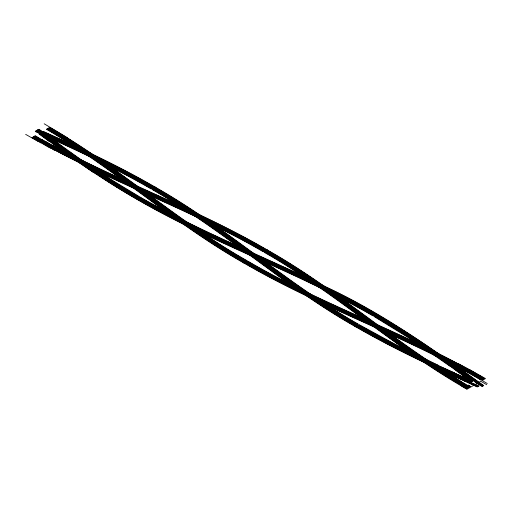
<?xml version="1.0" encoding="UTF-8"?>
<svg xmlns="http://www.w3.org/2000/svg" width="513" height="513" viewBox="0 0 513 513"><rect width="100%" height="100%" fill="white"/><g stroke="black" fill="none" stroke-linecap="round" stroke-linejoin="round"><path stroke-width="0.77" d="M478.982 386.116C424.187 361.53 368.975 336.201 318.849 302.497C262.932 265.683 211.85 221.757 153.419 188.72M487.267 383.538L482.182 380.479L485.484 378.568L469.504 369.616M468.183 385.013L467.561 385.372C435.896 369.315 407.264 347.468 378.414 326.704C341.902 299.682 305.229 272.666 265.683 250.177M468.504 385.205L467.561 385.75C435.351 369.918 406.456 347.743 377.299 326.749C340.946 299.836 304.421 272.948 265.035 250.556M468.831 385.391L467.561 386.122C435.518 370.367 406.726 348.385 377.722 327.48C341.113 300.394 304.363 273.288 264.714 250.742M469.158 385.577L467.555 386.501C435.813 371.194 407.258 349.751 378.677 329.032C344.55 303.85 310.474 278.456 273.904 256.872C227.573 229.061 178.043 207.265 128.91 185.001C96.636 170.085 63.766 155.785 33.954 136.503M469.478 385.763L467.555 386.873L459.962 382.775M469.805 385.949L467.555 387.251L444.034 374.15M470.126 386.142L467.555 387.623L452.857 379.242M470.453 386.327L467.548 388.001C398.877 350.661 341.164 296.296 273.576 257.058C226.323 228.689 175.747 206.598 125.653 183.853C94.328 169.322 62.445 155.336 33.313 136.881M484.67 378.665L469.036 369.366L458.442 363.698M482.355 386.584L478.052 384.173L462.155 372.489M43.47 131.508C81.612 148.744 119.625 166.43 155.837 187.501M43.188 131.719C81.317 148.95 119.311 166.629 155.51 187.687M38.135 129.763C77.841 147.693 117.49 165.936 155.189 187.873M37.404 130.11C77.136 148.045 116.817 166.295 154.535 188.245M39.097 131.213L36.872 130.526M37.314 130.732L72.961 146.705M36.41 130.655C75.789 148.437 115.117 166.513 152.534 188.207M36.128 130.866C75.494 148.635 114.803 166.712 152.207 188.399M35.846 131.072C75.193 148.841 114.495 166.905 151.88 188.585M35.564 131.283C74.892 149.039 114.175 167.097 151.547 188.765M35.282 131.488C74.597 149.245 113.867 167.289 151.226 188.951M472.441 380.96C413.876 355.759 356.112 327.807 303.856 290.794C254.256 256.365 207.393 217.833 154.721 187.976M472.159 381.165L454.332 373.066M471.312 381.794L452.613 373.291M471.024 381.999L453.191 373.894M39.155 131.565C78.175 149.148 117.24 166.629 154.214 188.431M465.663 380.236C408.489 355.432 352.489 326.935 301.291 291.089C252.037 256.827 205.431 218.583 153.098 188.906M465.682 380.242L478.546 386.199M465.099 380.652C427.547 364.301 390.515 346.544 355.028 326.031M465.111 380.659L477.892 386.571M464.816 380.858C427.246 364.512 390.207 346.73 354.701 326.217M464.829 380.864L477.571 386.757M464.528 381.069L450.491 374.676M464.547 381.076L477.244 386.943M453.755 372.464C421.455 358.177 389.598 342.671 358.972 324.947M454.185 372.656L454.614 372.855M453.761 373.477C396.453 347.917 340.664 318.547 289.896 281.432C245.349 249.472 202.167 215.338 154.4 188.162M453.043 373.49L471.594 381.582L459.693 372.81M453.332 373.278C394.728 348.083 338.375 317.278 286.767 279.617C243.226 248.221 200.833 214.966 154.073 188.348M451.921 373.637L407.649 352.681M452.761 373.695C395.401 348.103 339.587 318.65 288.787 281.483C244.4 249.619 201.359 215.614 153.746 188.534M73.045 147.071L115.848 167.911L152.842 188.014M438.557 365.442L395.331 344.364L359.299 324.755M437.98 365.852L471.877 381.377C423.68 344.313 372.566 310.872 317.246 285.081C257.276 256.006 195.023 231.543 137.253 198.056M78.553 158.568C141.364 189.586 207.021 214.851 267.671 250.19M77.059 159.575C62.285 152.88 48.671 144.288 34.916 135.932M408.925 351.924L383.083 338.676L358.651 325.133M441.263 355.227L457.667 363.646L477.949 375.394M438.487 356.984C374.06 324.723 306.37 299.073 244.021 262.682M68.62 153.592C134.008 187.553 203.661 212.998 267.35 250.376M68.017 153.99C59.944 150.399 52.801 145.346 45.061 141.197M447.734 359.209L483.906 378.78M446.451 359.966C380.364 325.409 309.769 299.804 245.323 261.938M55.718 150.495C137.471 192.952 225.451 223.488 302.176 275.372C357.946 311.853 408.605 356.157 467.054 388.463M54.327 149.764C122.556 186.392 196.101 212.497 263.086 251.659M55.359 150.662L51.563 148.308M53.968 149.931L32.992 137.074M454.999 365.82C385.629 329.301 311.5 302.458 243.694 262.868M55.115 146.596C124.075 184.513 199.063 210.554 267.023 250.568M52.64 148.161L33.634 136.695M51.21 148.475C44.522 145.397 38.834 140.851 32.351 137.452M52.358 145.134C121.69 184.34 197.999 210.086 266.702 250.754M462.168 366.75C392.663 328.07 316.675 301.99 247.946 261.592M49.248 147.077L32.672 137.26M462.623 366.994L468.087 369.944M41.117 143.05L32.03 137.638M41.861 139.44C70.089 157.068 100.74 170.72 131.033 184.616C176.793 205.36 222.873 225.675 266.375 250.94M38.353 141.53L25.65 134.368M35.237 135.746L51.274 145.275L54.34 147.622L75.93 158.664L105.268 178.595L136.368 197.543M34.595 136.125C63.612 154.913 95.578 168.924 127 183.455C173.869 204.751 221.154 225.419 265.734 251.319M34.275 136.317C63.15 155.009 94.95 168.976 126.224 183.436C173.24 204.809 220.686 225.521 265.407 251.505M478.084 375.837L483.387 378.857M266.651 249.613C335.335 288.171 393.869 341.85 461.617 381.852M266.324 249.805C336.348 288.825 395.485 344.377 465.086 383.916M266.003 249.991C332.514 287.293 389.431 338.856 454.518 378.331M265.356 250.37C330.398 286.838 386.231 336.964 449.561 376.048M264.394 250.934C327.82 286.491 382.467 335.066 443.892 373.676M264.118 252.261C335.252 292.519 396.074 348.923 467.054 389.213L480.796 381.274L486.747 384.712M484.227 378.594C408.835 333.527 324.19 305.883 248.279 261.406M483.066 379.043C410.156 335.265 328.775 307.845 254.781 265.856C182.051 226.214 120.856 169.239 49.421 127.596M482.746 379.235C404.68 332.45 317.008 304.126 238.936 257.071C172.676 218.384 115.438 166.334 49.094 127.782M482.419 379.421C406.809 334.072 322.138 306.152 245.977 261.566M482.098 379.607C406.476 334.264 321.818 306.338 245.65 261.752M481.771 379.793C405.854 334.829 321.234 306.716 245.002 262.124M481.45 379.986C405.526 335.015 320.907 306.909 244.675 262.31M481.13 380.171C405.199 335.207 320.58 307.095 244.348 262.496M139.517 196.742C199.692 231.639 264.753 256.667 326.993 287.434C383.115 313.648 433.62 349.68 483.721 385.577M139.196 196.934C198.14 231.106 261.777 255.846 322.863 285.747C380.37 312.334 432.19 348.981 483.4 385.763M138.869 197.12C198.448 231.658 262.803 256.558 324.485 286.889C352.341 300.612 379.626 315.553 405.789 332.296C419.557 341.568 434.19 350.058 446.708 360.883C458.757 369.161 470.043 378.581 482.425 386.321M138.548 197.306C239.045 254.268 351.738 288.582 444.681 359.023M138.228 197.492C195.036 230.42 256.192 254.628 315.238 283.067C371.162 309.692 424.552 342.306 472.633 381.024M137.901 197.685C239.02 254.884 352.2 289.428 445.56 360.485M137.58 197.871C196.569 232.068 260.245 256.833 321.382 286.754C374.952 312.571 425.745 344.537 472.274 381.191M136.933 198.249C237.224 255.115 349.815 289.435 442.61 359.639M376.048 313.892L377.087 314.488M375.728 314.078L376.766 314.674M266.055 251.126L238.365 235.852L206.162 219.59L108.551 174.638L78.489 160.287L66.914 152.105M375.407 314.264L376.439 314.86M375.08 314.45L376.119 315.046M374.759 314.642L375.792 315.232M355.349 325.845C394.786 349.071 436.64 367.603 478.219 386.385M374.496 315.982L408.495 336.81L443.046 360.37M374.169 316.168C403.667 333.322 432.337 352.258 459.334 372.97M373.849 316.354L411.554 339.606L450.626 366.648M483.073 385.949L479.059 383.628L446.631 359.985M482.752 386.135L478.725 383.807L445.04 358.856M137.978 196.601C113.944 183 91.032 167.494 68.697 151.271M137.651 196.787L104.12 176.267L69.569 152.733M358.273 324.158C286.914 283.689 226.271 227.214 154.804 186.899M137.324 196.973C102.164 177.665 70.531 153.316 38.366 129.609M357.946 324.344C286.581 283.881 225.944 227.4 154.477 187.085M357.625 324.53C286.26 284.067 225.617 227.592 154.156 187.277M136.676 197.351L109.404 180.839L83.35 163.615M136.028 197.723C100.881 178.306 69.223 153.894 36.923 130.257M154.862 188.059L131.7 175.151L104.517 161.146L75.488 147.199L37.686 129.898L51.069 140.229M373.458 315.392C283.388 263.528 182.609 232.306 96.297 173.548M373.131 315.578C282.349 263.131 180.236 232.177 93.821 171.906M372.81 315.764C316.829 283.336 256.628 259.347 198.403 231.453C145.839 206.694 95.642 176.363 49.748 140.96M356.381 326.441C284.888 286.081 224.181 229.587 152.771 189.092M356.054 326.627C284.555 286.273 223.854 229.773 152.444 189.284M355.733 326.813C284.234 286.459 223.533 229.959 152.117 189.47M44.195 123.787L67.671 137.952M138.625 196.229L111.436 179.768L85.453 162.595M138.298 196.415C108.352 179.627 80.586 159.549 52.871 139.408M247.24 260.809C177.812 221.738 118.881 166.834 49.748 127.41M137.003 197.159C102.504 177.062 69.114 154.567 38.007 129.77M247.946 261.592C184.321 225.855 129.494 177.088 67.799 138.42M466.663 388.982L461.495 385.962M246.971 262.149C177.235 222.899 117.862 168.187 48.761 127.968M246.644 262.335C176.908 223.091 117.535 168.373 48.434 128.154M246.317 262.521C176.581 223.277 117.208 168.559 48.107 128.34M245.996 262.707C176.248 223.469 116.881 168.745 47.78 128.519M245.669 262.893C175.921 223.662 116.554 168.931 47.453 128.705M245.342 263.086C175.6 223.841 116.22 169.123 47.125 128.891M245.015 263.272C175.266 224.034 115.893 169.309 46.798 129.077M244.695 263.458C174.939 224.219 115.566 169.495 46.465 129.263M467.054 388.085L447.92 376.972M95.95 173.721L50.139 141.242M93.129 172.253L63.272 151.598L39.482 133.848M84.754 162.935L68.736 151.72L39.091 129.282M82.644 163.955C69.858 155.259 57.822 145.75 45.189 136.772M442.963 359.472L452.062 365.987M443.405 360.203L460.411 372.483M69.217 152.9L46.632 136.118M67.626 151.771L51.435 140.062M65.953 152.669L51.96 142.569M452.421 365.827L464.092 374.746M450.985 366.487L471.19 381.678M51.858 142.075L36.109 130.937M461.52 372.438L461.912 372.727M52.512 139.568L38.725 129.443M49.594 140.427L36.564 130.424M49.415 141.569L39.123 134.008M464.451 374.58L472.999 380.864M45.907 136.445L37.43 130.206M44.83 136.933L36.199 130.584"/></g></svg>
